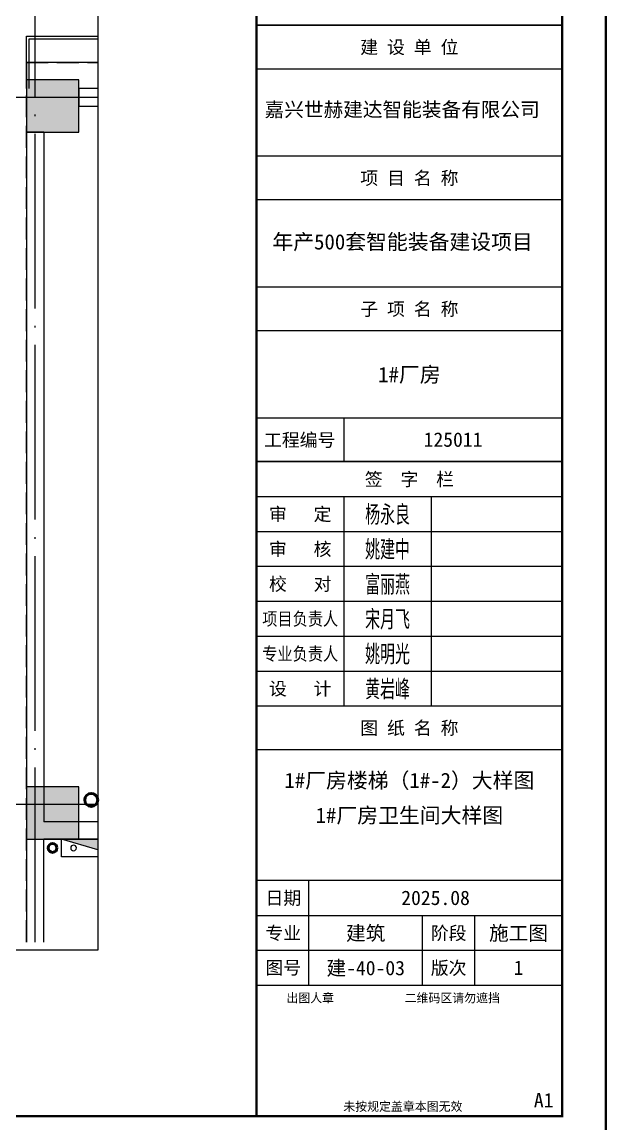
# Model space of a CAD drawing. Extents: x -222544 to -13848, y -31368 to 85559.
# Drawn here: x -20546 to -13848, y 28456 to 41080 of the extents above; entities that cross this region are included whole.
import ezdxf
from ezdxf.enums import TextEntityAlignment as Align
from ezdxf.xclip import XClip

# ---------------------------------------------------------------- set-up
doc = ezdxf.new("R2010")
doc.units = 0
doc.header["$LTSCALE"] = 1000
doc.header["$MEASUREMENT"] = 0
doc.header["$XCLIPFRAME"] = 0
doc.linetypes.add('10平面$0$DASH', pattern=[0.35, 0.25, -0.1])
doc.linetypes.add('10平面$0$DOTE', pattern=[2.42, 2, -0.2, 0.02, -0.2])
doc.layers.get('Defpoints').update_dxf_attribs({"color": 210})
for name, color, linetype in [('0-cxFrame', 155, 'Continuous'), ('10平面$0$A-AXIS-DOTE', 14, '10平面$0$DOTE'), ('10平面$0$A-AXIS-DP', 126, 'Continuous'), ('10平面$0$A-CURTAIN', 134, 'Continuous'), ('10平面$0$A-WINDOW', 140, 'Continuous'), ('10平面$0$AS-COLN', 6, 'Continuous'), ('10平面$0$AS-WALL', 40, 'Continuous'), ('10平面$0$AS-结构边线层', 200, 'Continuous'), ('10平面$0$DIM_ELEV', 3, 'Continuous'), ('10平面$0$PUB_HATCH', 8, 'Continuous'), ('10平面$0$SB_ZF消火栓', 10, 'Continuous'), ('A-WINDOW', 140, 'Continuous'), ('DIM_SYMB', 3, 'Continuous'), ('qianming', 155, 'Continuous')]:
    doc.layers.add(name, color=color, linetype=linetype)
doc.layers.add('0-cxText', color=131, linetype='Continuous', lineweight=25)
doc.layers.add('10平面$0$LG-ZF消防', color=1, linetype='Continuous', lineweight=60)
doc.styles.add('BZHZ', font='bzxw', dxfattribs={"width": 0.8, "bigfont": 'bzhz'})
doc.styles.add('cx_biaoti', font='')
doc.styles.add('cx_tuming', font='')
doc.styles.add('cx_tuqian1', font='')
doc.styles.add('黑体', font='', dxfattribs={"height": 12})
doc.styles.get('cx_biaoti').set_extended_font_data('SimSun')
doc.styles.get('cx_tuming').set_extended_font_data('SimHei')
doc.styles.get('cx_tuqian1').set_extended_font_data('SimSun')
doc.styles.get('黑体').set_extended_font_data('SimHei')

# ---------------------------------------------------------------- blocks, each defined once
blk = doc.blocks.new('zjcx_lan_qianzi(Dragon)')
for p, q in [((-7000, 4800), (0, 4800)), ((-5000, 4800), (-5000, 0)), ((-3000, 4800), (-3000, 0)), ((-7000, 4000), (0, 4000)), ((-7000, 3200), (0, 3200)), ((-7000, 2400), (0, 2400)), ((-7000, 1600), (0, 1600)), ((-7000, 800), (0, 800))]:
    blk.add_line(p, q)
at = {"const_width": 30}
blk.add_lwpolyline([(-7000, 5600), (0, 5600)], dxfattribs=at)
blk.add_lwpolyline([(-7000, 5600), (0, 5600), (0, 0), (-7000, 0)], close=True, dxfattribs=at)
at = {"style": 'cx_biaoti'}
for s, p in [('签  字  栏', (-3500, 5200)), ('审   定', (-6000, 4400)), ('审   核', (-6000, 3600)), ('校   对', (-6000, 2800)), ('设   计', (-6000, 400))]:
    blk.add_text(s, height=300, dxfattribs=at).set_placement(p, align=Align.MIDDLE)
at = {"style": 'cx_biaoti', "width": 0.85}
for s, p in [('项目负责人', (-6000, 2000)), ('专业负责人', (-6000, 1200))]:
    blk.add_text(s, height=300, dxfattribs=at).set_placement(p, align=Align.MIDDLE)
blk = doc.blocks.new('T-签字(Dragon)')
at = {"layer": '0-cxFrame'}
blk.add_blockref('zjcx_lan_qianzi(Dragon)', (0, 0), dxfattribs=at)
at = {"layer": 'qianming', "style": 'BZHZ', "width": 0.8}
for s, p in [('杨永良', (-4000, 4400)), ('姚建中', (-4000, 3600)), ('富丽燕', (-4000, 2800)), ('宋月飞', (-4000, 2000)), ('姚明光', (-4000, 1200)), ('黄岩峰', (-4000, 400))]:
    blk.add_text(s, height=450, dxfattribs=at).set_placement(p, align=Align.MIDDLE)
blk = doc.blocks.new('zjcx_lan_tuming(Dragon)')
for p, q in [((-7000, 8400), (0, 8400)), ((-5800, 3000), (-5800, 5400)), ((-7000, 4600), (0, 4600)), ((-3200, 3000), (-3200, 4600)), ((-2000, 3000), (-2000, 4600)), ((-7000, 3800), (0, 3800))]:
    blk.add_line(p, q)
at = {"const_width": 30}
for points in [[(-7000, 9400), (0, 9400)], [(-7000, 5400), (0, 5400)], [(-7000, 3000), (0, 3000)], [(-7000, 0), (0, 0)]]:
    blk.add_lwpolyline(points, dxfattribs=at)
blk.add_lwpolyline([(-7000, 9400), (0, 9400), (0, 0), (-7000, 0)], close=True)
at = {"style": 'cx_biaoti'}
for s, p in [('图 纸 名 称', (-3500, 8900)), ('日期', (-6388, 5000)), ('专业', (-6388, 4200)), ('阶段', (-2600, 4200)), ('图号', (-6388, 3400)), ('版次', (-2600, 3400))]:
    blk.add_text(s, height=300, dxfattribs=at).set_placement(p, align=Align.MIDDLE)
for s, p in [('出图人章', (-6316, 2607)), ('二维码区请勿遮挡', (-3609, 2607)), ('未按规定盖章本图无效', (-5013, 120))]:
    blk.add_text(s, height=200, dxfattribs=at).set_placement(p)
blk = doc.blocks.new('T-图签(Dragon)')
blk.add_blockref('zjcx_lan_tuming(Dragon)', (0, 0))
at = {"color": 3, "style": 'cx_biaoti'}
for s, p in [('2025.08', (-2900, 5000)), ('建筑', (-4500, 4200)), ('施工图', (-1000, 4200))]:
    blk.add_text(s, height=330, dxfattribs=at).set_placement(p, align=Align.MIDDLE)
blk = doc.blocks.new('zjcx_lan_xiangmu(Dragon)')
for p, q in [((-7000, 9000), (0, 9000)), ((-7000, 6000), (0, 6000)), ((-7000, 3000), (0, 3000)), ((-5000, 1000), (-5000, 0))]:
    blk.add_line(p, q)
at = {"const_width": 30}
for points in [[(-7000, 10000), (0, 10000)], [(-7000, 7000), (0, 7000)], [(-7000, 7000), (0, 7000)], [(-7000, 4000), (0, 4000)], [(-7000, 4000), (0, 4000)], [(-7000, 1000), (0, 1000)], [(-7000, 0), (0, 0)]]:
    blk.add_lwpolyline(points, dxfattribs=at)
blk.add_lwpolyline([(-7000, 10000), (0, 10000), (0, 0), (-7000, 0)], close=True)
at = {"style": 'cx_biaoti'}
for s, p in [('建 设 单 位', (-3500, 9500)), ('项 目 名 称', (-3500, 6500)), ('子 项 名 称', (-3500, 3500)), ('工程编号', (-6013, 500))]:
    blk.add_text(s, height=300, dxfattribs=at).set_placement(p, align=Align.MIDDLE)
blk = doc.blocks.new('T-项目(Dragon)')
blk.add_blockref('zjcx_lan_xiangmu(Dragon)', (0, 0))
at = {"color": 3, "style": 'cx_tuming'}
for s, height, p in [('嘉兴世赫建达智能装备有限公司', 330, (-6816, 7901)), ('年产500套智能装备建设项目 ', 350, (-6638, 4859))]:
    blk.add_text(s, height=height, dxfattribs=at).set_placement(p)
blk = doc.blocks.new('zjcx_T1(Dragon)')
at = {"layer": '0-cxFrame', "const_width": 50}
blk.add_lwpolyline([(-7000, 0), (0, 0), (0, 57400), (-7000, 57400)], close=True, dxfattribs=at)
at = {"layer": '0-cxFrame'}
for name, p in [('T-项目(Dragon)', (0, 15000)), ('T-签字(Dragon)', (0, 9400)), ('T-图签(Dragon)', (0, 0))]:
    blk.add_blockref(name, p, dxfattribs=at)
blk = doc.blocks.new('TK22.A1 L(Dragon)')
at = {"layer": '0-cxFrame', "color": 7, "const_width": 0.5}
blk.add_lwpolyline([(0, 0), (-841, 0), (-841, 594), (0, 594)], close=True, dxfattribs=at)
at = {"layer": '0-cxFrame', "const_width": 0.5}
for points in [[(-80, 10), (-821, 10), (-821, 584), (-80, 584)], [(-10, 10), (-80, 10), (-80, 584), (-10, 584)]]:
    blk.add_lwpolyline(points, close=True, dxfattribs=at)
at = {"layer": '0-cxFrame', "xscale": 0.01, "yscale": 0.01, "zscale": 0.01}
blk.add_blockref('zjcx_T1(Dragon)', (-10, 10), dxfattribs=at)
at = {"style": '黑体', "flags": 4}
blk.add_attdef('图幅', text='', height=3.3, dxfattribs=at).set_placement((-40, 3), align=Align.RIGHT)
at = {"layer": '0-cxText', "flags": 4}
for tag, height, style, p in [('建设单位', 3.5, 'cx_tuming', (-45, 240)), ('项目名称', 3.5, 'cx_tuming', (-45, 210)), ('子项名称', 3.5, 'cx_tuming', (-45, 180)), ('工程编号', 3.3, 'cx_tuqian1', (-35, 165)), ('图名1', 3.5, 'cx_tuming', (-45, 87)), ('图名2', 3.5, 'cx_tuming', (-45, 79)), ('图名3', 3.5, 'cx_tuming', (-45, 71)), ('出图日期', 3.3, 'cx_tuqian1', (-39, 60)), ('专业', 3.3, 'cx_tuqian1', (-55, 52)), ('图号', 3.3, 'cx_tuqian1', (-55, 44)), ('版次', 3.3, 'cx_tuqian1', (-20, 44))]:
    blk.add_attdef(tag, text='', height=height, dxfattribs=dict(at, style=style)).set_placement(p, align=Align.MIDDLE)
at = {"layer": 'Defpoints', "color": 6, "flags": 4}
for tag, height, style, p in [('tufu', 3.3, '黑体', (-12, 12)), ('dwfname', 4, 'cx_tuqian1', (-80, 3))]:
    blk.add_attdef(tag, text='', height=height, dxfattribs=dict(at, style=style)).set_placement(p, align=Align.RIGHT)
blk = doc.blocks.new('10平面$0$dote')
at = {"layer": '10平面$0$A-AXIS-DOTE'}
for p, q in [((76882.2, -68810), (76882.2, 36400)), ((76282.2, 27000), (-41310, 27000)), ((76282.2, 27000), (124536.4, 27000)), ((76282.2, 18900), (124441.5, 18900))]:
    blk.add_line(p, q, dxfattribs=at)
blk = doc.blocks.new('10平面$0$43243')
at = {"layer": '10平面$0$AS-结构边线层'}
for points in [[(-212464, 832220), (-213204, 832220), (-213204, 831970), (-215304, 831970), (-215304, 832220), (-222244, 832220), (-222244, 832390), (-226664, 832390), (-226664, 832220), (-230898, 832220)], [(-128354, 832220), (-140254, 832220), (-143954, 832220), (-143954, 741420)]]:
    blk.add_lwpolyline(points, dxfattribs=at)
blk = doc.blocks.new('10平面$0$3132')
at = {"layer": '10平面$0$DIM_ELEV', "linetype": '10平面$0$DASH', "const_width": 30}
blk.add_lwpolyline([(-148580, 833030), (-143480, 833030, -0.414214), (-142980, 832530), (-142980, 821780, -0.414214), (-143480, 821280), (-148580, 821280, -0.414214), (-149080, 821780), (-149080, 832530, -0.414214)], format="xyb", close=True, dxfattribs=at)
blk = doc.blocks.new('10平面$0$A$C5D961328')
at = {"layer": '10平面$0$SB_ZF消火栓'}
blk.add_hatch(color=256, dxfattribs=at).paths.add_polyline_path([(0, 40), (700, 40), (700, 240)])
for p, q in [((700, 240), (0, 240)), ((0, 240), (0, 40)), ((700, 240), (0, 40)), ((700, 240), (700, 40)), ((0, 40), (700, 40))]:
    blk.add_line(p, q, dxfattribs=at)
at = {"layer": '10平面$0$SB_ZF消火栓', "color": 1}
blk.add_circle((140, 140), 32.5, dxfattribs=at)
blk = doc.blocks.new('10平面$0$43242343')
at = {"layer": '10平面$0$LG-ZF消防', "linetype": 'Continuous'}
for centre, radius in [((-143212, 823770), 75), ((-143654, 823220), 50)]:
    blk.add_circle(centre, radius, dxfattribs=at)
blk = doc.blocks.new('10平面$0$234243242332')
at = {"layer": '10平面$0$LG-ZF消防', "linetype": 'Continuous'}
blk.add_blockref('10平面$0$43242343', (0, 0), dxfattribs=at)
at = {"layer": '10平面$0$SB_ZF消火栓', "xscale": -1, "rotation": 180}
blk.add_blockref('10平面$0$A$C5D961328', (-143554, 823360), dxfattribs=at)
blk = doc.blocks.new('10平面$0$w4324323333')
at = {"layer": '10平面$0$AS-COLN'}
for p, q in [((-143354, 832020), (-143954, 832020)), ((-143954, 832020), (-143954, 831420)), ((-143354, 831420), (-143354, 832020)), ((-143954, 831420), (-143354, 831420)), ((-143354, 823920), (-143954, 823920)), ((-143954, 823920), (-143954, 823320)), ((-143354, 823320), (-143354, 823920)), ((-143954, 823320), (-143354, 823320))]:
    blk.add_line(p, q, dxfattribs=at)
blk = doc.blocks.new('10平面')
at = {"layer": '10平面$0$PUB_HATCH'}
for points in [[(-143954.2, 831420), (-143354.2, 831420), (-143354.2, 832020), (-143954.2, 832020)], [(-143954.2, 823320), (-143354.2, 823320), (-143354.2, 823920), (-143954.2, 823920)]]:
    blk.add_hatch(color=256, dxfattribs=at).paths.add_polyline_path(points)
at = {"layer": '10平面$0$A-AXIS-DOTE'}
blk.add_line((-144154.2, 831820), (-109248.5, 831820), dxfattribs=at)
at = {"layer": '10平面$0$A-CURTAIN'}
for points in [[(-143954.2, 831920), (-143954.2, 832520), (-142854.2, 832520), (-142854.2, 831920)], [(-143924.2, 831920), (-143924.2, 832490), (-142884.2, 832490), (-142884.2, 831920)]]:
    blk.add_lwpolyline(points, dxfattribs=at)
at = {"layer": '10平面$0$A-WINDOW', "linetype": '10平面$0$DASH'}
blk.add_lwpolyline([(-143954.2, 832220), (-128354.2, 832220), (-128354.2, 815320), (-143954.2, 815320)], close=True, dxfattribs=at)
at = {"layer": '10平面$0$AS-WALL'}
for p, q in [((-142854.2, 831920), (-143354.2, 831920)), ((-143354.2, 831920), (-143354.2, 831720)), ((-143354.2, 831720), (-142854.2, 831720)), ((-143954.2, 831420), (-143954.2, 823420)), ((-143754.2, 831420), (-143954.2, 831420)), ((-143754.2, 831420), (-143754.2, 823520)), ((-136754.2, 823520), (-143754.2, 823520)), ((-143954.2, 823420), (-143954.2, 807220)), ((-143754.2, 807220), (-143754.2, 823320)), ((-136654.2, 823320), (-143754.2, 823320))]:
    blk.add_line(p, q, dxfattribs=at)
at = {"layer": '10平面$0$A-AXIS-DP'}
blk.add_blockref('10平面$0$3132', (0, 0), dxfattribs=at)
at = {"layer": '10平面$0$A-WINDOW'}
blk.add_blockref('10平面$0$43243', (0, 0), dxfattribs=at)
at = {"layer": '10平面$0$AS-COLN'}
blk.add_blockref('10平面$0$w4324323333', (0, 0), dxfattribs=at)
at = {"layer": '10平面$0$AS-WALL'}
blk.add_blockref('10平面$0$dote', (-220736.4, 804820), dxfattribs=at)
at = {"layer": '10平面$0$SB_ZF消火栓', "linetype": 'Continuous'}
blk.add_blockref('10平面$0$234243242332', (0, 0), dxfattribs=at)

msp = doc.modelspace()

# ---------------------------------------------------------------- block references
at = {"layer": '0-cxFrame'}
ref = msp.add_blockref('TK22.A1 L(Dragon)', (-13860.5, 28045), dxfattribs=dict(at, xscale=50, yscale=50, zscale=50))
ref.add_attrib('子项名称', '1#厂房', dxfattribs={"layer": '0-cxText', "height": 175, "style": 'cx_tuming'}).set_placement((-16110.5, 37045), align=Align.MIDDLE)
ref.add_attrib('图名1', '1#厂房楼梯（1#-2）大样图', dxfattribs={"layer": '0-cxText', "height": 175, "style": 'cx_tuming'}).set_placement((-16110.5, 32395), align=Align.MIDDLE)
ref.add_attrib('图名2', '1#厂房卫生间大样图', dxfattribs={"layer": '0-cxText', "height": 175, "style": 'cx_tuming'}).set_placement((-16110.5, 31995), align=Align.MIDDLE)
ref.add_attrib('工程编号', '125011', dxfattribs={"layer": '0-cxText', "height": 165, "style": 'cx_tuqian1'}).set_placement((-15610.5, 36295), align=Align.MIDDLE)
ref.add_attrib('图号', '建-40-03', dxfattribs={"layer": '0-cxText', "height": 165, "style": 'cx_tuqian1'}).set_placement((-16610.5, 30245), align=Align.MIDDLE)
ref.add_attrib('版次', '1', dxfattribs={"layer": '0-cxText', "height": 165, "style": 'cx_tuqian1'}).set_placement((-14860.5, 30245), align=Align.MIDDLE)
ref.add_attrib('tufu', 'A1', dxfattribs={"layer": 'Defpoints', "color": 6, "height": 165, "style": '黑体'}).set_placement((-14460.5, 28645), align=Align.RIGHT)

# ---------------------------------------------------------------- next in the draw order: block references
at = {"layer": 'A-WINDOW'}
ref = msp.add_blockref('10平面', (123458.1, -791602.5), dxfattribs=at)
XClip(ref).set_block_clipping_path([(-149069.4947712686, 822142.4845585017), (-143135.4832539898, 832892.364749553)])
at = {"layer": 'DIM_SYMB'}
ref = msp.add_blockref('10平面', (199076.5, -794617.3), dxfattribs=at)
XClip(ref).set_block_clipping_path([(-232392.0561316109, 827085.1265105864), (-225852.3232791438, 833011.0461944257)])

# ---------------------------------------------------------------- next in the draw order: linework, layer by layer
msp.add_lwpolyline([(-25611.4, 41607.6), (-19677.4, 41607.6), (-19677.4, 30447.4), (-25611.4, 30447.4)], close=True, dxfattribs=at)

doc.saveas('drawing.dxf')
